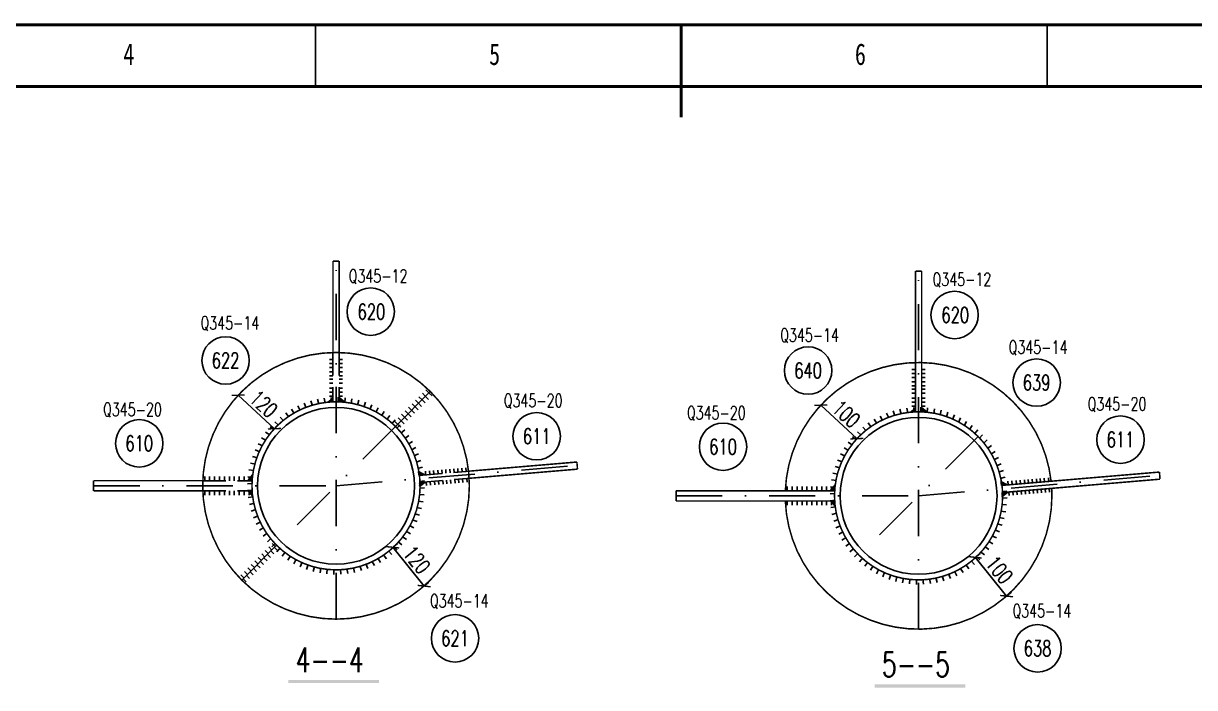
# Model space of a CAD drawing. Extents: x 6045 to 12501, y -14925 to -6998.
# Drawn here: x 7253.7 to 7443.9, y -7280.5 to -7172.7 of the extents above; entities that cross this region are included whole.
import ezdxf
from ezdxf.enums import TextEntityAlignment as Align

# ---------------------------------------------------------------- set-up
doc = ezdxf.new("R2010")
doc.units = 0
doc.header["$LTSCALE"] = 15
doc.header["$MEASUREMENT"] = 0
doc.linetypes.add('DASHDOT', pattern=[1, 0.5, -0.25, 0, -0.25])
doc.linetypes.add('DASHED2', pattern=[0.375, 0.25, -0.125])
doc.layers.get('0').update_dxf_attribs({"linetype": 'CONTINUOUS'})
doc.layers.get('DEFPOINTS').update_dxf_attribs({"linetype": 'CONTINUOUS'})
doc.layers.add('1', color=1, linetype='DASHED2')
doc.layers.add('5', color=3, linetype='DASHDOT')
doc.styles.add('HZ', font='romans.shx', dxfattribs={"width": 0.7, "bigfont": 'fs1.shx'})
doc.styles.add('NCPE_BORDER', font='SIMFANG.TTF', dxfattribs={"width": 0.75, "height": 3.5})
doc.styles.get("Standard").update_dxf_attribs({"font": 'romans.shx', "width": 0.7, "bigfont": 'fs1.shx'})
doc.dimstyles.new('STANDARD$0', dxfattribs={"dimtxt": 2.5, "dimasz": 1.499, "dimexe": 1, "dimexo": 1, "dimgap": 0.5, "dimtad": 1, "dimdec": 0, "dimlfac": 20, "dimzin": 0, "dimdsep": 46, "dimtxsty": 'Standard', "dimblk": 'ARCHTICK', "dimcen": 0.09, "dimclrd": 4, "dimclre": 4, "dimclrt": 6, "dimadec": 0, "dimazin": 0, "dimtfac": 1, "dimtdec": 0, "dimtmove": 2, "dimatfit": 3, "dimldrblk": 'ARCHTICK', "dimfxl": 0, "dimtolj": 1, "dimtzin": 0, "dimarcsym": 0})

# ---------------------------------------------------------------- blocks, each defined once
blk = doc.blocks.new('TKA2')
at = {"color": 3, "lineweight": 50}
for p, q in [((7.12, 428.81), (601.12, 428.81)), ((591.12, 418.81), (32.12, 418.81))]:
    blk.add_line(p, q, dxfattribs=at)
at = {"color": 3}
for p, q in [((244.72, 428.81), (244.72, 418.81)), ((304.12, 428.81), (304.12, 418.81)), ((363.52, 428.81), (363.52, 418.81))]:
    blk.add_line(p, q, dxfattribs=at)
at = {"color": 3, "const_width": 0.5}
blk.add_lwpolyline([(304.12, 428.81), (304.12, 413.81)], dxfattribs=at)
at = {"color": 3, "style": 'NCPE_BORDER', "width": 0.75}
for s, p in [('4', (213.52, 422.31)), ('5', (272.92, 422.31)), ('6', (332.32, 422.31))]:
    blk.add_text(s, height=3.5, dxfattribs=at).set_placement(p)
blk = doc.blocks.new('_ARCHTICK')
at = {"color": 0, "linetype": 'ByBlock', "const_width": 0.15}
blk.add_lwpolyline([(-0.5, -0.5), (0.5, 0.5)], dxfattribs=at)
blk = doc.blocks.new('*D134')
at = {"color": 4, "lineweight": -2}
for p, q in [((7313.78, -7257.66), (7314.45, -7257.11)), ((7313.68, -7257.74), (7318.77, -7264.04)), ((7318.87, -7263.96), (7319.55, -7263.41))]:
    blk.add_line(p, q, dxfattribs=at)
at = {"layer": 'DEFPOINTS', "color": 0}
for p in [(7313, -7258.29), (7318.09, -7264.59), (7318.77, -7264.04)]:
    blk.add_point(p, dxfattribs=at)
at = {"color": 4, "lineweight": -2, "xscale": 1.499, "yscale": 1.499, "zscale": 1.499}
for p, rotation in [((7313.68, -7257.74), 128.9846940024183), ((7318.77, -7264.04), 308.9846940024183)]:
    blk.add_blockref('_ARCHTICK', p, dxfattribs=dict(at, rotation=rotation))
at = {"color": 6, "insert": (7317.59, -7259.79), "char_height": 2.5, "attachment_point": 5, "rotation": 308.9847}
blk.add_mtext('\\A1;120', dxfattribs=at)
blk = doc.blocks.new('*D135')
at = {"color": 4, "lineweight": -2}
blk.add_line((7294.46, -7238.48), (7288.6, -7233.04), dxfattribs=at)
at = {"layer": 'DEFPOINTS', "color": 0}
for p in [(7288.6, -7233.04), (7288.6, -7233.04), (7294.46, -7238.48)]:
    blk.add_point(p, dxfattribs=at)
at = {"color": 4, "lineweight": -2, "xscale": 1.499, "yscale": 1.499, "zscale": 1.499}
for p, rotation in [((7288.6, -7233.04), 137.1592904758717), ((7294.46, -7238.48), 317.1592904758717)]:
    blk.add_blockref('_ARCHTICK', p, dxfattribs=dict(at, rotation=rotation))
at = {"color": 6, "insert": (7292.72, -7234.47), "char_height": 2.5, "attachment_point": 5, "rotation": 317.1593}
blk.add_mtext('\\A1;120', dxfattribs=at)
blk = doc.blocks.new('*D136')
at = {"color": 4, "lineweight": -2}
for p, q in [((7408.37, -7259.29), (7409.05, -7258.74)), ((7408.27, -7259.37), (7413.37, -7265.67)), ((7413.47, -7265.59), (7414.15, -7265.04))]:
    blk.add_line(p, q, dxfattribs=at)
at = {"layer": 'DEFPOINTS', "color": 0}
for p in [(7407.6, -7259.92), (7412.69, -7266.21), (7413.37, -7265.67)]:
    blk.add_point(p, dxfattribs=at)
at = {"color": 4, "lineweight": -2, "xscale": 1.499, "yscale": 1.499, "zscale": 1.499}
for p, rotation in [((7408.27, -7259.37), 128.9846940024183), ((7413.37, -7265.67), 308.9846940024183)]:
    blk.add_blockref('_ARCHTICK', p, dxfattribs=dict(at, rotation=rotation))
at = {"color": 6, "insert": (7412.18, -7261.42), "char_height": 2.5, "attachment_point": 5, "rotation": 308.9847}
blk.add_mtext('\\A1;100', dxfattribs=at)
blk = doc.blocks.new('*D137')
at = {"color": 4, "lineweight": -2}
blk.add_line((7389.06, -7240.1), (7383.2, -7234.66), dxfattribs=at)
at = {"layer": 'DEFPOINTS', "color": 0}
for p in [(7383.2, -7234.66), (7383.2, -7234.66), (7389.06, -7240.1)]:
    blk.add_point(p, dxfattribs=at)
at = {"color": 4, "lineweight": -2, "xscale": 1.499, "yscale": 1.499, "zscale": 1.499}
for p, rotation in [((7383.2, -7234.66), 137.1592904758622), ((7389.06, -7240.1), 317.1592904758622)]:
    blk.add_blockref('_ARCHTICK', p, dxfattribs=dict(at, rotation=rotation))
at = {"color": 6, "insert": (7387.32, -7236.1), "char_height": 2.5, "attachment_point": 5, "rotation": 317.1593}
blk.add_mtext('\\A1;100', dxfattribs=at)

msp = doc.modelspace()

# ---------------------------------------------------------------- hatches: boundary and pattern name
h = msp.add_hatch()
h.set_pattern_fill('ANSI31', color=256, scale=0.207143, style=0)
h.set_pattern_definition([(135, (13011.856705, -4172.789853), (0.01830901486, 0.01830901486), [])])
h.paths.add_polyline_path([(7397.6573891, -7235.7935654), (7398.5732458, -7235.0460323), (7398.5732458, -7235.7432014, 0.0131810316)])
h = msp.add_hatch()
h.set_pattern_fill('ANSI31', color=256, scale=0.207143, style=0)
h.set_pattern_definition([(45, (1786.284072, -4172.789853), (-0.01830901486, 0.01830901486), [])])
h.paths.add_polyline_path([(7400.4833882, -7235.7935654), (7399.5675315, -7235.0460323), (7399.5675315, -7235.7432014, -0.0131810316)])
h = msp.add_hatch()
h.set_pattern_fill('ANSI31', color=256, scale=0.207143, style=0)
h.set_pattern_definition([(135, (4472.560438, -13741.516316), (-0.01830901486, -0.01830901486), [])])
h.paths.add_polyline_path([(7384.7353533, -7248.5575264), (7385.4455595, -7248.5575264, -0.0135052007), (7385.5156458, -7247.6203529)])
h = msp.add_hatch()
h.set_pattern_fill('ANSI31', color=256, scale=0.207143, angle=45, style=0)
h.set_pattern_definition([(90, (1508.575133, -4319.234568), (-0.02589285713, 1e-17), [])])
h.paths.add_polyline_path([(7412.4440075, -7247.0727417, -0.0154939043), (7412.5520109, -7247.6922999), (7413.4408388, -7247.6170778)])
h = msp.add_hatch()
h.set_pattern_fill('ANSI31', color=256, scale=0.207143, angle=45, style=0)
h.set_pattern_definition([(279.6749117, (2084.79434, -11127.863958), (-0.02552458695, -0.0043514953), [])])
h.paths.add_polyline_path([(7412.6474872, -7249.4770651, 0.0154939043), (7412.6498328, -7248.8481679), (7413.5386608, -7248.7729458)])
h = msp.add_hatch()
h.set_pattern_fill('ANSI31', color=256, scale=0.207143, style=0)
h.set_pattern_definition([(225, (4472.560438, -757.25588), (-0.01830901486, 0.01830901486), [])])
h.paths.add_polyline_path([(7384.7353533, -7250.2146693), (7385.4455595, -7250.2146693, 0.0135052007), (7385.5156458, -7251.1518428)])
at = {"layer": '1'}
h = msp.add_hatch(dxfattribs=at)
h.set_pattern_fill('ANSI31', color=256, scale=0.207143, style=0)
h.set_pattern_definition([(135, (4377.963084, -13739.887894), (-0.01830901486, -0.01830901486), [])])
h.paths.add_polyline_path([(7290.1379995, -7246.9291039), (7290.8482057, -7246.9291039, -0.0135052007), (7290.918292, -7245.9919304)])
h = msp.add_hatch(dxfattribs=at)
h.set_pattern_fill('ANSI31', color=256, scale=0.207143, style=0)
h.set_pattern_definition([(225, (4377.963084, -755.627457), (-0.01830901486, 0.01830901486), [])])
h.paths.add_polyline_path([(7290.1379995, -7248.5862468), (7290.8482057, -7248.5862468, 0.0135052007), (7290.918292, -7249.5234203)])

# ---------------------------------------------------------------- linework, layer by layer
for p, q in [((7398.5732458, -7228.8640984), (7397.9932458, -7228.8640984)), ((7398.5732458, -7229.5269556), (7397.9932458, -7229.5269556)), ((7398.5732458, -7230.1898127), (7397.9932458, -7230.1898127)), ((7399.5675315, -7228.8640984), (7400.1475315, -7228.8640984)), ((7399.5675315, -7229.5269556), (7400.1475315, -7229.5269556)), ((7399.5675315, -7230.1898127), (7400.1475315, -7230.1898127)), ((7314.1250424, -7238.1056678), (7319.7818967, -7232.4488135)), ((7319.5697646, -7232.6609456), (7319.0747899, -7232.1659708)), ((7398.5732458, -7230.8526699), (7397.9932458, -7230.8526699)), ((7398.5732458, -7231.515527), (7397.9932458, -7231.515527)), ((7398.5732458, -7232.0544522), (7397.9932458, -7232.0544522)), ((7399.5675315, -7230.8526699), (7400.1475315, -7230.8526699)), ((7399.5675315, -7231.515527), (7400.1475315, -7231.515527)), ((7399.5675315, -7232.0544522), (7400.1475315, -7232.0544522)), ((7299.2884125, -7234.3447176), (7299.6196914, -7235.1041811)), ((7300.3567635, -7233.9792845), (7300.6274344, -7234.7623987)), ((7301.4504927, -7233.6987997), (7301.6588867, -7234.5007365)), ((7302.5628568, -7233.5049926), (7302.7076893, -7234.3208077)), ((7303.6869979, -7233.399058), (7303.7673757, -7234.2237216)), ((7304.8159851, -7233.3816491), (7304.8314128, -7234.2100769)), ((7305.9428579, -7233.4528732), (7305.8932404, -7234.2799576)), ((7307.0606688, -7233.6122911), (7306.9463119, -7234.432933)), ((7308.162526, -7233.85892), (7307.9841349, -7234.6680598)), ((7309.2416363, -7234.1912394), (7309.0003107, -7234.9838884)), ((7317.8727084, -7234.3580019), (7317.3777336, -7233.8630271)), ((7317.8727084, -7234.3580019), (7318.3676831, -7234.8529766)), ((7318.4383938, -7233.7923164), (7317.943419, -7233.2973417)), ((7318.4383938, -7233.7923164), (7318.9333685, -7234.2872912)), ((7319.0040792, -7233.226631), (7318.5091045, -7232.7316563)), ((7319.0040792, -7233.226631), (7319.4990539, -7233.7216058)), ((7319.5697646, -7232.6609456), (7320.0647394, -7233.1559203)), ((7398.5732458, -7232.7173093), (7397.9932458, -7232.7173093)), ((7398.5732458, -7233.5040984), (7397.9932458, -7233.5040984)), ((7398.5732458, -7234.1669556), (7397.9932458, -7234.1669556)), ((7399.5675315, -7232.7173093), (7400.1475315, -7232.7173093)), ((7399.5675315, -7233.5040984), (7400.1475315, -7233.5040984)), ((7399.5675315, -7234.1669556), (7400.1475315, -7234.1669556)), ((7296.3004712, -7235.9256447), (7296.7998901, -7236.5867887)), ((7297.2539949, -7235.320907), (7297.7000015, -7236.0191968)), ((7298.2520264, -7234.792846), (7298.641871, -7235.5239766)), ((7310.2913466, -7234.6072003), (7309.9885744, -7235.3784717)), ((7311.3051851, -7235.1042383), (7310.9428329, -7235.8493769)), ((7312.2769011, -7235.679289), (7311.857203, -7236.3937008)), ((7315.6099667, -7236.6207436), (7315.1149919, -7236.1257688)), ((7316.1756521, -7236.0550581), (7315.6806773, -7235.5600834)), ((7316.1756521, -7236.0550581), (7316.6706268, -7236.5500329)), ((7316.7413375, -7235.4893727), (7316.2463628, -7234.994398)), ((7316.7413375, -7235.4893727), (7317.2363122, -7235.9843475)), ((7317.3070229, -7234.9236873), (7316.8120482, -7234.4287125)), ((7317.3070229, -7234.9236873), (7317.8019977, -7235.418662)), ((7393.8857663, -7235.9731401), (7394.2170452, -7236.7326036)), ((7394.9541173, -7235.607707), (7395.2247882, -7236.3908212)), ((7396.0478465, -7235.3272222), (7396.2562405, -7236.129159)), ((7397.1602106, -7235.1334151), (7397.3050431, -7235.9492302)), ((7398.5732458, -7234.8298127), (7397.9932458, -7234.8298127)), ((7398.2843517, -7235.0274806), (7398.3647295, -7235.8521441)), ((7399.4133389, -7235.0100716), (7399.4287666, -7235.8384994)), ((7399.5675315, -7234.8298127), (7400.1475315, -7234.8298127)), ((7399.5675315, -7235.0460323), (7400.4833882, -7235.7935654)), ((7400.5402117, -7235.0812957), (7400.4905942, -7235.9083802)), ((7401.6580226, -7235.2407136), (7401.5436657, -7236.0613555)), ((7402.7598798, -7235.4873425), (7402.5814887, -7236.2964823)), ((7403.8389901, -7235.8196619), (7403.5976645, -7236.612311)), ((7404.8887004, -7236.2356228), (7404.5859282, -7237.0068943)), ((7293.7641471, -7238.1604118), (7294.404108, -7238.6867012)), ((7294.5501516, -7237.3497873), (7295.1468476, -7237.9246651)), ((7295.3973341, -7236.6033309), (7295.9470862, -7237.2232528)), ((7313.2005036, -7236.3288069), (7312.7260473, -7237.0080873)), ((7314.0702984, -7237.0487876), (7313.544009, -7237.6887485)), ((7314.4785958, -7237.7521144), (7313.9836211, -7237.2571397)), ((7314.8809229, -7237.8347922), (7314.3060451, -7238.4314881)), ((7314.4785958, -7237.7521144), (7314.9735705, -7238.2470892)), ((7315.0442812, -7237.186429), (7314.5493065, -7236.6914542)), ((7315.0442812, -7237.186429), (7315.539256, -7237.6814037)), ((7315.6099667, -7236.6207436), (7316.1049414, -7237.1157183)), ((7390.897825, -7237.5540672), (7391.3972439, -7238.2152112)), ((7391.8513487, -7236.9493295), (7392.2973553, -7237.6476193)), ((7392.8493802, -7236.4212685), (7393.2392248, -7237.1523991)), ((7405.9025389, -7236.7326608), (7405.5401867, -7237.4777995)), ((7406.8742549, -7237.3077115), (7406.4545568, -7238.0221233)), ((7407.7978574, -7237.9572294), (7407.3234011, -7238.6365098)), ((7292.3946485, -7239.9538091), (7293.1090602, -7240.3735072)), ((7293.0441664, -7239.0302066), (7293.7234467, -7239.5046629)), ((7315.6273793, -7238.6819746), (7315.0074574, -7239.2317267)), ((7316.3050655, -7239.5851117), (7315.6439215, -7240.0845306)), ((7388.3615009, -7239.7888343), (7389.0014618, -7240.3151238)), ((7389.1475054, -7238.9782098), (7389.7442014, -7239.5530876)), ((7389.9946879, -7238.2317534), (7390.54444, -7238.8516753)), ((7408.6676522, -7238.6772101), (7408.1413628, -7239.3171711)), ((7409.4782767, -7239.4632147), (7408.9033989, -7240.0599106)), ((7291.3225598, -7241.9393636), (7292.0938312, -7242.2421358)), ((7291.8195978, -7240.9255251), (7292.5647364, -7241.2878773)), ((7316.9098032, -7240.5386354), (7316.2115134, -7240.9846421)), ((7317.4378642, -7241.5366669), (7316.7067337, -7241.9265115)), ((7386.9920023, -7241.5822316), (7387.706414, -7242.0019297)), ((7387.6415202, -7240.6586291), (7388.3208005, -7241.1330854)), ((7410.2247331, -7240.3103971), (7409.6048112, -7240.8601492)), ((7410.9024193, -7241.2135342), (7410.2412753, -7241.7129532)), ((7290.9065989, -7242.9890739), (7291.6992479, -7243.2303995)), ((7317.8859926, -7242.573053), (7317.1265291, -7242.9043319)), ((7318.2514257, -7243.641404), (7317.4683115, -7243.9120749)), ((7385.9199136, -7243.5677861), (7386.691185, -7243.8705583)), ((7386.4169516, -7242.5539476), (7387.1620902, -7242.9162998)), ((7411.507157, -7242.1670579), (7410.8088672, -7242.6130646)), ((7412.035218, -7243.1650894), (7411.3040875, -7243.554934)), ((7290.3276506, -7245.1700414), (7291.1482925, -7245.2843983)), ((7290.5742795, -7244.0681842), (7291.3834193, -7244.2465754)), ((7318.5319105, -7244.7351332), (7317.7299738, -7244.9435273)), ((7385.1716333, -7245.6966067), (7385.9807731, -7245.8749979)), ((7385.5039527, -7244.6174964), (7386.2966017, -7244.858822)), ((7412.4833464, -7244.2014755), (7411.7238829, -7244.5327545)), ((7412.8487795, -7245.2698265), (7412.0656653, -7245.5404974)), ((7290.0970086, -7247.4147251), (7290.9254364, -7247.3992974)), ((7290.1682327, -7246.2878523), (7290.9953171, -7246.3374698)), ((7318.7257176, -7245.8474973), (7317.9099026, -7245.9923298)), ((7318.8316522, -7246.9716384), (7318.0069886, -7247.0520162)), ((7384.7353533, -7248.5575264), (7385.5156458, -7247.6203529)), ((7384.9250044, -7246.7984639), (7385.7456463, -7246.9128208)), ((7413.1292643, -7246.3635557), (7412.3273276, -7246.5719498)), ((7412.4440075, -7247.0727417), (7413.4408388, -7247.6170778)), ((7413.3230714, -7247.4759198), (7412.5072564, -7247.6207523)), ((7413.6253169, -7247.6014653), (7413.5764059, -7247.0235312)), ((7414.2858129, -7247.545567), (7414.2369019, -7246.967633)), ((7414.9463089, -7247.4896687), (7414.8973979, -7246.9117347)), ((7415.6397852, -7247.4309793), (7415.5908742, -7246.8530453)), ((7416.3002812, -7247.3750811), (7416.2513702, -7246.7971471)), ((7416.9277969, -7247.321974), (7416.878886, -7246.74404)), ((7417.5882929, -7247.2660757), (7417.539382, -7246.6881417)), ((7418.2487889, -7247.2101775), (7418.199878, -7246.6322435)), ((7418.8763047, -7247.1570704), (7418.8273937, -7246.5791364)), ((7419.5368007, -7247.1011721), (7419.4878897, -7246.5232381)), ((7420.1972967, -7247.0452739), (7420.1483857, -7246.4673399)), ((7290.1144175, -7248.5437123), (7290.9390811, -7248.4633345)), ((7290.2203521, -7249.6678534), (7291.0361671, -7249.5230209)), ((7318.777837, -7249.2274984), (7317.9507526, -7249.1778809)), ((7318.8490611, -7248.1006256), (7318.0206333, -7248.1160533)), ((7377.7455595, -7248.5575264), (7377.7455595, -7247.8575264)), ((7378.5455595, -7248.5575264), (7378.5455595, -7247.8575264)), ((7379.3455595, -7248.5575264), (7379.3455595, -7247.8575264)), ((7380.1455595, -7248.5575264), (7380.1455595, -7247.8575264)), ((7380.9455595, -7248.5575264), (7380.9455595, -7247.8575264)), ((7381.7455595, -7248.5575264), (7381.7455595, -7247.8575264)), ((7382.5455595, -7248.5575264), (7382.5455595, -7247.8575264)), ((7383.3455595, -7248.5575264), (7383.3455595, -7247.8575264)), ((7384.1455595, -7248.5575264), (7384.1455595, -7247.8575264)), ((7384.6943624, -7249.0431476), (7385.5227902, -7249.0277199)), ((7384.7655865, -7247.9162748), (7385.5926709, -7247.9658923)), ((7384.9455595, -7248.5575264), (7384.9455595, -7247.8575264)), ((7413.429006, -7248.6000609), (7412.6043424, -7248.6804388)), ((7412.6474872, -7249.4770651), (7413.5386608, -7248.7729458)), ((7413.7231388, -7248.7573333), (7413.7720498, -7249.3352673)), ((7414.3836348, -7248.701435), (7414.4325458, -7249.279369)), ((7415.0441309, -7248.6455368), (7415.0930418, -7249.2234708)), ((7415.7376071, -7248.5868474), (7415.7865181, -7249.1647814)), ((7416.3981031, -7248.5309491), (7416.4470141, -7249.1088831)), ((7417.0256189, -7248.477842), (7417.0745298, -7249.055776)), ((7417.6861149, -7248.4219437), (7417.7350259, -7248.9998778)), ((7418.3466109, -7248.3660455), (7418.3955219, -7248.9439795)), ((7418.9741266, -7248.3129384), (7419.0230376, -7248.8908724)), ((7419.6346227, -7248.2570401), (7419.6835336, -7248.8349741)), ((7420.2951187, -7248.2011419), (7420.3440296, -7248.7790759)), ((7290.4141592, -7250.7802175), (7291.2160959, -7250.5718235)), ((7318.3717902, -7251.4471665), (7317.5626504, -7251.2687754)), ((7318.6184191, -7250.3453093), (7317.7977772, -7250.2309524)), ((7377.7455595, -7250.2146693), (7377.7455595, -7250.9146693)), ((7378.5455595, -7250.2146693), (7378.5455595, -7250.9146693)), ((7379.3455595, -7250.2146693), (7379.3455595, -7250.9146693)), ((7380.1455595, -7250.2146693), (7380.1455595, -7250.9146693)), ((7380.9455595, -7250.2146693), (7380.9455595, -7250.9146693)), ((7381.7455595, -7250.2146693), (7381.7455595, -7250.9146693)), ((7382.5455595, -7250.2146693), (7382.5455595, -7250.9146693)), ((7383.3455595, -7250.2146693), (7383.3455595, -7250.9146693)), ((7384.1455595, -7250.2146693), (7384.1455595, -7250.9146693)), ((7384.7117713, -7250.1721349), (7385.5364349, -7250.091757)), ((7384.8177059, -7251.2962759), (7385.6335209, -7251.1514435)), ((7384.9455595, -7250.2146693), (7384.9455595, -7250.9146693)), ((7413.3751908, -7250.8559209), (7412.5481064, -7250.8063034)), ((7413.4464149, -7249.7290481), (7412.6179871, -7249.7444758)), ((7290.694644, -7251.8739467), (7291.4777582, -7251.6032758)), ((7291.0600771, -7252.9422977), (7291.8195406, -7252.6110188)), ((7317.6235099, -7253.5759871), (7316.8522385, -7253.2732149)), ((7318.0394708, -7252.5262768), (7317.2468218, -7252.2849512)), ((7385.011513, -7252.4086401), (7385.8134497, -7252.200246)), ((7385.2919978, -7253.5023692), (7386.075112, -7253.2316983)), ((7412.969144, -7253.075589), (7412.1600042, -7252.8971979)), ((7413.2157729, -7251.9737318), (7412.395131, -7251.8593749)), ((7291.5082055, -7253.9786838), (7292.239336, -7253.5888392)), ((7292.0362665, -7254.9767153), (7292.7345563, -7254.5307087)), ((7316.5514212, -7255.5615416), (7315.8370095, -7255.1418436)), ((7317.1264719, -7254.5898256), (7316.3813333, -7254.2274735)), ((7385.6574309, -7254.5707202), (7386.4168944, -7254.2394413)), ((7386.1055593, -7255.6071063), (7386.8366898, -7255.2172618)), ((7412.2208637, -7255.2044096), (7411.4495923, -7254.9016374)), ((7412.6368246, -7254.1546994), (7411.8441756, -7253.9133737)), ((7292.6410042, -7255.930239), (7293.3021482, -7255.4308201)), ((7293.3186904, -7256.8333761), (7293.9386123, -7256.283624)), ((7294.0651468, -7257.6805586), (7294.6400246, -7257.0838626)), ((7294.6088952, -7257.621815), (7294.1139205, -7257.1268402)), ((7315.1819226, -7257.354939), (7314.5419617, -7256.8286495)), ((7315.9019033, -7256.4851441), (7315.2226229, -7256.0106878)), ((7386.6336203, -7256.6051378), (7387.3319101, -7256.1591312)), ((7387.238358, -7257.5586615), (7387.899502, -7257.0592426)), ((7411.148775, -7257.1899641), (7410.4343633, -7256.7702661)), ((7411.7238257, -7256.2182481), (7410.9786871, -7255.855896)), ((7294.8210273, -7257.4096829), (7289.164173, -7263.0665372)), ((7292.911839, -7259.3188712), (7292.4168642, -7258.8238965)), ((7293.4775244, -7258.7531858), (7292.9825497, -7258.2582111)), ((7293.336103, -7258.8946072), (7293.8310778, -7259.3895819)), ((7294.0432098, -7258.1875004), (7293.5482351, -7257.6925256)), ((7293.9017885, -7258.3289217), (7294.3967632, -7258.8238965)), ((7294.4674739, -7257.7632363), (7294.9624486, -7258.2582111)), ((7294.8757713, -7258.4665631), (7295.4020607, -7257.8266022)), ((7295.7455661, -7259.1865438), (7296.2200224, -7258.5072635)), ((7312.6455985, -7259.589706), (7312.1461796, -7258.928562)), ((7313.5487356, -7258.9120198), (7312.9989835, -7258.2920979)), ((7314.3959181, -7258.1655634), (7313.7992221, -7257.5906856)), ((7387.9160442, -7258.4617987), (7388.5359661, -7257.9120465)), ((7388.6625006, -7259.3089811), (7389.2373784, -7258.7122851)), ((7409.7792764, -7258.9833615), (7409.1393155, -7258.457072)), ((7410.4992571, -7258.1135667), (7409.8199768, -7257.6391103)), ((7291.2147827, -7261.0159275), (7290.719808, -7260.5209528)), ((7291.7804681, -7260.4502421), (7291.2854934, -7259.9552673)), ((7291.6390468, -7260.5916634), (7292.1340215, -7261.0866382)), ((7292.3461535, -7259.8845567), (7291.8511788, -7259.3895819)), ((7292.2047322, -7260.025978), (7292.6997069, -7260.5209528)), ((7292.7704176, -7259.4602926), (7293.2653924, -7259.9552673)), ((7296.6691686, -7259.8360617), (7297.0888667, -7259.12165)), ((7297.6408846, -7260.4111124), (7298.0032367, -7259.6659738)), ((7298.6547231, -7260.9081504), (7298.9574953, -7260.136879)), ((7299.7044334, -7261.3241113), (7299.945759, -7260.5314623)), ((7300.7835437, -7261.6564307), (7300.9619348, -7260.8472909)), ((7308.5893062, -7261.5360662), (7308.3186353, -7260.752952)), ((7309.6576572, -7261.1706331), (7309.3263783, -7260.4111696)), ((7310.6940433, -7260.7225047), (7310.3041987, -7259.9913742)), ((7311.6920748, -7260.1944437), (7311.2460682, -7259.4961539)), ((7389.4731251, -7260.0949856), (7389.9994145, -7259.4550247)), ((7390.3429199, -7260.8149663), (7390.8173762, -7260.135686)), ((7391.2665224, -7261.4644842), (7391.6862205, -7260.7500725)), ((7407.2429523, -7261.2181285), (7406.7435334, -7260.5569845)), ((7408.1460894, -7260.5404424), (7407.5963373, -7259.9205204)), ((7408.9932719, -7259.793986), (7408.3965759, -7259.2191081)), ((7289.5177264, -7262.7129838), (7289.0227517, -7262.218009)), ((7289.3763051, -7262.8544051), (7289.8712798, -7263.3493799)), ((7290.0834118, -7262.1472984), (7289.5884371, -7261.6523236)), ((7289.9419905, -7262.2887197), (7290.4369652, -7262.7836945)), ((7290.6490973, -7261.5816129), (7290.1541225, -7261.0866382)), ((7290.5076759, -7261.7230343), (7291.0026507, -7262.218009)), ((7291.0733613, -7261.1573489), (7291.5683361, -7261.6523236)), ((7301.8854009, -7261.9030596), (7301.9997578, -7261.0824177)), ((7303.0032118, -7262.0624775), (7303.0528293, -7261.2353931)), ((7304.1300846, -7262.1337016), (7304.1146569, -7261.3052738)), ((7305.2590718, -7262.1162927), (7305.178694, -7261.2916291)), ((7306.3832129, -7262.0103581), (7306.2383804, -7261.1945431)), ((7307.495577, -7261.816551), (7307.2871829, -7261.0146143)), ((7392.2382384, -7262.0395349), (7392.6005906, -7261.2943963)), ((7393.2520769, -7262.5365729), (7393.5548491, -7261.7653015)), ((7394.3017872, -7262.9525339), (7394.5431128, -7262.1598848)), ((7395.3808975, -7263.2848532), (7395.5592886, -7262.4757134)), ((7396.4827547, -7263.5314821), (7396.5971116, -7262.7108402)), ((7397.6005656, -7263.6909001), (7397.6501831, -7262.8638156)), ((7400.9805667, -7263.6387806), (7400.8357342, -7262.8229656)), ((7402.0929308, -7263.4449735), (7401.8845367, -7262.6430368)), ((7403.18666, -7263.1644888), (7402.9159891, -7262.3813745)), ((7404.255011, -7262.7990557), (7403.9237321, -7262.0395921)), ((7405.2913971, -7262.3509272), (7404.9015525, -7261.6197967)), ((7406.2894286, -7261.8228663), (7405.843422, -7261.1245764)), ((7398.7274384, -7263.7621241), (7398.7120107, -7262.9336963)), ((7399.8564256, -7263.7447152), (7399.7760478, -7262.9200516))]:
    msp.add_line(p, q)
at = {"const_width": 0.25}
for points in [[(7303.975892, -7211.260378), (7304.9701777, -7211.260378)], [(7303.975892, -7211.260378), (7303.975892, -7226.2634077)], [(7304.9701777, -7211.260378), (7304.9701777, -7226.2560599)], [(7398.5732458, -7212.8888005), (7398.5732458, -7229.1126699)], [(7398.5732458, -7212.8888005), (7399.5675315, -7212.8888005)], [(7399.5675315, -7212.8888005), (7399.5675315, -7229.1126699)], [(7398.5732458, -7229.1126699), (7398.5732458, -7235.7432014)], [(7399.5675315, -7229.1126699), (7399.5675315, -7235.7432014)], [(7325.5999429, -7245.4168514), (7343.5868613, -7243.8946055)], [(7343.5868613, -7243.8946055), (7343.6846833, -7245.0504735)], [(7325.6977649, -7246.5727194), (7343.6846833, -7245.0504735)], [(7419.1635049, -7247.1327644), (7438.1842151, -7245.523028)], [(7438.1842151, -7245.523028), (7438.2820371, -7246.678896)], [(7265.0968967, -7248.5862468), (7265.0968967, -7246.9291039)], [(7265.0968967, -7246.9291039), (7283.0534923, -7246.9291039)], [(7412.5520109, -7247.6922999), (7419.1635049, -7247.1327644)], [(7419.2613268, -7248.2886324), (7438.2820371, -7246.678896)], [(7265.0968967, -7248.5862468), (7283.0452942, -7248.5862468)], [(7359.6942505, -7250.2146693), (7359.6942505, -7248.5575264)], [(7359.6942505, -7248.5575264), (7378.8115389, -7248.5575264)], [(7378.8115389, -7248.5575264), (7385.4455595, -7248.5575264)], [(7412.6498328, -7248.8481679), (7419.2613268, -7248.2886324)], [(7359.6942505, -7250.2146693), (7378.8115389, -7250.2146693)], [(7378.8115389, -7250.2146693), (7385.4455595, -7250.2146693)]]:
    msp.add_lwpolyline(points, dxfattribs=at)
msp.add_lwpolyline([(7326.1230348, -7247.7576754, 0.25, 0.25, 1), (7282.8230348, -7247.7576754, 0.25, 0.25, 1)], format="xyseb", close=True)
for points in [[(7420.5898313, -7247.0120534, 0.9285357339), (7377.4362497, -7248.5575264)], [(7377.4362497, -7250.2146693, 0.9810405922), (7420.7203886, -7249.3860979, 0.0140735422), (7420.6860974, -7248.1680531, 0.0140735422)]]:
    msp.add_lwpolyline(points, format="xyb", dxfattribs=at)
for points in [[(7318.1230348, -7247.7576754, 1), (7290.8230348, -7247.7576754, 1)], [(7412.7203886, -7249.3860979, 1), (7385.4203886, -7249.3860979, 1)]]:
    msp.add_lwpolyline(points, format="xyb", close=True, dxfattribs=at)
for centre, radius in [((7310.1131742, -7219.4737496), 3.85), ((7404.9157519, -7220.0181084), 3.85), ((7286.541902, -7227.4047197), 3.85), ((7381.1392558, -7229.0331422), 3.85), ((7418.2430421, -7230.9988654), 3.85), ((7304.4730348, -7247.7576754), 12.7386585), ((7337.060556, -7239.7127729), 3.85), ((7272.5178881, -7240.8635875), 3.85), ((7367.3204658, -7241.4079463), 3.85), ((7399.0703886, -7249.3860979), 12.7386585), ((7431.8631338, -7240.2571317), 3.85), ((7323.8002185, -7272.5230827), 3.85), ((7418.3975723, -7274.1515053), 3.85)]:
    msp.add_circle(centre, radius)
for points in [[(7296.7395574, -7279.3063477), (7296.7395574, -7279.8063477), (7311.4636175, -7279.3063477), (7311.4636175, -7279.8063477)], [(7391.9365399, -7280.0228286), (7391.9365399, -7280.5228286), (7406.6606, -7280.0228286), (7406.6606, -7280.5228286)]]:
    msp.add_trace(points)
at = {"layer": '1'}
for p, q in [((7303.975892, -7226.113384), (7303.975892, -7234.1147788)), ((7304.9701777, -7226.113384), (7304.9701777, -7234.1147788)), ((7303.975892, -7227.2356759), (7303.395892, -7227.2356759)), ((7303.975892, -7227.8985331), (7303.395892, -7227.8985331)), ((7303.975892, -7228.5613902), (7303.395892, -7228.5613902)), ((7304.9701777, -7227.2356759), (7305.5501777, -7227.2356759)), ((7304.9701777, -7227.8985331), (7305.5501777, -7227.8985331)), ((7304.9701777, -7228.5613902), (7305.5501777, -7228.5613902)), ((7303.975892, -7229.2242473), (7303.395892, -7229.2242473)), ((7303.975892, -7229.8871045), (7303.395892, -7229.8871045)), ((7303.975892, -7230.4260296), (7303.395892, -7230.4260296)), ((7304.9701777, -7229.2242473), (7305.5501777, -7229.2242473)), ((7304.9701777, -7229.8871045), (7305.5501777, -7229.8871045)), ((7304.9701777, -7230.4260296), (7305.5501777, -7230.4260296)), ((7303.975892, -7231.0888868), (7303.395892, -7231.0888868)), ((7303.975892, -7231.8756759), (7303.395892, -7231.8756759)), ((7304.9701777, -7231.0888868), (7305.5501777, -7231.0888868)), ((7304.9701777, -7231.8756759), (7305.5501777, -7231.8756759)), ((7303.0707801, -7234.1642708), (7303.0664315, -7234.1599222)), ((7303.1046898, -7234.1615625), (7303.0865933, -7234.143466)), ((7303.1386615, -7234.1589161), (7303.1067551, -7234.1270097)), ((7303.1726954, -7234.156332), (7303.1269168, -7234.1105534)), ((7303.2067918, -7234.1538104), (7303.1470786, -7234.0940971)), ((7303.2409512, -7234.1513517), (7303.1672403, -7234.0776409)), ((7303.2751737, -7234.1489563), (7303.1874021, -7234.0611846)), ((7303.3094598, -7234.1466243), (7303.2075639, -7234.0447283)), ((7303.3438098, -7234.1443562), (7303.2277256, -7234.0282721)), ((7303.3782239, -7234.1421524), (7303.2478874, -7234.0118158)), ((7303.4127026, -7234.140013), (7303.2680491, -7233.9953595)), ((7303.4472462, -7234.1379385), (7303.2882109, -7233.9789033)), ((7303.4818549, -7234.1359293), (7303.3083727, -7233.962447)), ((7303.5165293, -7234.1339856), (7303.3285344, -7233.9459907)), ((7303.5512695, -7234.1321078), (7303.3486962, -7233.9295345)), ((7303.586076, -7234.1302963), (7303.3688579, -7233.9130782)), ((7303.6209492, -7234.1285514), (7303.3890197, -7233.8966219)), ((7303.975892, -7232.5385331), (7303.395892, -7232.5385331)), ((7303.975892, -7233.2013902), (7303.395892, -7233.2013902)), ((7303.6558893, -7234.1268735), (7303.4091815, -7233.8801657)), ((7303.6908968, -7234.125263), (7303.4293432, -7233.8637094)), ((7303.7259721, -7234.1237202), (7303.449505, -7233.8472531)), ((7303.7611154, -7234.1222455), (7303.4696667, -7233.8307968)), ((7303.7963273, -7234.1208393), (7303.4898285, -7233.8143406)), ((7303.831608, -7234.119502), (7303.5099903, -7233.7978843)), ((7303.866958, -7234.118234), (7303.530152, -7233.781428)), ((7303.9023776, -7234.1170356), (7303.5503138, -7233.7649718)), ((7303.9378674, -7234.1159073), (7303.5704756, -7233.7485155)), ((7303.9734275, -7234.1148495), (7303.5906373, -7233.7320592)), ((7303.975892, -7234.0806959), (7303.6107991, -7233.715603)), ((7303.975892, -7234.0440778), (7303.6309608, -7233.6991467)), ((7303.975892, -7234.0074598), (7303.6511226, -7233.6826904)), ((7303.975892, -7233.9708418), (7303.6712844, -7233.6662342)), ((7303.975892, -7233.9342238), (7303.6914461, -7233.6497779)), ((7303.975892, -7233.8976057), (7303.7116079, -7233.6333216)), ((7303.975892, -7233.8609877), (7303.7317696, -7233.6168653)), ((7303.975892, -7233.8243697), (7303.7519314, -7233.6004091)), ((7303.975892, -7233.7877516), (7303.7720932, -7233.5839528)), ((7303.975892, -7233.7511336), (7303.7922549, -7233.5674965)), ((7303.975892, -7233.7145156), (7303.8124167, -7233.5510403)), ((7303.975892, -7233.6778976), (7303.8325784, -7233.534584)), ((7303.975892, -7233.6412795), (7303.8527402, -7233.5181277)), ((7303.975892, -7233.6046615), (7303.872902, -7233.5016715)), ((7303.975892, -7233.5680435), (7303.8930637, -7233.4852152)), ((7303.975892, -7233.5314254), (7303.9132255, -7233.4687589)), ((7303.975892, -7233.4948074), (7303.9333872, -7233.4523027)), ((7303.975892, -7233.4581894), (7303.953549, -7233.4358464)), ((7303.975892, -7233.4215713), (7303.9737108, -7233.4193901)), ((7304.9701777, -7232.5385331), (7305.5501777, -7232.5385331)), ((7304.9701777, -7233.2013902), (7305.5501777, -7233.2013902)), ((7304.9701777, -7233.4176098), (7305.8860344, -7234.1651429)), ((7304.9701777, -7233.4215713), (7304.9723589, -7233.4193901)), ((7304.9701777, -7233.4581894), (7304.9925207, -7233.4358464)), ((7304.9701777, -7233.4948074), (7305.0126825, -7233.4523027)), ((7304.9701777, -7233.5314254), (7305.0328442, -7233.4687589)), ((7304.9701777, -7233.5680435), (7305.053006, -7233.4852152)), ((7304.9701777, -7233.6046615), (7305.0731677, -7233.5016715)), ((7304.9701777, -7233.6412795), (7305.0933295, -7233.5181277)), ((7304.9701777, -7233.6778976), (7305.1134913, -7233.534584)), ((7304.9701777, -7233.7145156), (7305.133653, -7233.5510403)), ((7304.9701777, -7233.7511336), (7305.1538148, -7233.5674965)), ((7304.9701777, -7233.7877516), (7305.1739765, -7233.5839528)), ((7304.9701777, -7233.8243697), (7305.1941383, -7233.6004091)), ((7304.9701777, -7233.8609877), (7305.2143001, -7233.6168653)), ((7304.9701777, -7233.8976057), (7305.2344618, -7233.6333216)), ((7304.9701777, -7233.9342238), (7305.2546236, -7233.6497779)), ((7304.9701777, -7233.9708418), (7305.2747853, -7233.6662342)), ((7304.9701777, -7234.0074598), (7305.2949471, -7233.6826904)), ((7304.9701777, -7234.0440778), (7305.3151089, -7233.6991467)), ((7304.9701777, -7234.0806959), (7305.3352706, -7233.715603)), ((7304.9726421, -7234.1148495), (7305.3554324, -7233.7320592)), ((7305.0082023, -7234.1159073), (7305.3755941, -7233.7485155)), ((7305.043692, -7234.1170356), (7305.3957559, -7233.7649718)), ((7305.0791117, -7234.118234), (7305.4159177, -7233.781428)), ((7305.1144617, -7234.119502), (7305.4360794, -7233.7978843)), ((7305.1497424, -7234.1208393), (7305.4562412, -7233.8143406)), ((7305.1849543, -7234.1222455), (7305.4764029, -7233.8307968)), ((7305.2200976, -7234.1237202), (7305.4965647, -7233.8472531)), ((7305.2551729, -7234.125263), (7305.5167265, -7233.8637094)), ((7305.2901804, -7234.1268735), (7305.5368882, -7233.8801657)), ((7305.3251205, -7234.1285514), (7305.55705, -7233.8966219)), ((7305.3599937, -7234.1302963), (7305.5772117, -7233.9130782)), ((7305.3948002, -7234.1321078), (7305.5973735, -7233.9295345)), ((7305.4295404, -7234.1339856), (7305.6175353, -7233.9459907)), ((7305.4642148, -7234.1359293), (7305.637697, -7233.962447)), ((7305.4988235, -7234.1379385), (7305.6578588, -7233.9789033)), ((7305.5333671, -7234.140013), (7305.6780206, -7233.9953595)), ((7305.5678458, -7234.1421524), (7305.6981823, -7234.0118158)), ((7305.6022599, -7234.1443562), (7305.7183441, -7234.0282721)), ((7305.6366099, -7234.1466243), (7305.7385058, -7234.0447283)), ((7305.6708959, -7234.1489563), (7305.7586676, -7234.0611846)), ((7305.7051185, -7234.1513517), (7305.7788294, -7234.0776409)), ((7305.7392779, -7234.1538104), (7305.7989911, -7234.0940971)), ((7305.7733743, -7234.156332), (7305.8191529, -7234.1105534)), ((7305.8074082, -7234.1589161), (7305.8393146, -7234.1270097)), ((7305.8413799, -7234.1615625), (7305.8594764, -7234.143466)), ((7305.8752896, -7234.1642708), (7305.8796382, -7234.1599222)), ((7317.8466537, -7245.4443192), (7318.843485, -7245.9886552)), ((7317.8599182, -7245.5096575), (7317.8599182, -7245.4515624)), ((7317.8858111, -7245.6441027), (7317.8858111, -7245.4657017)), ((7317.9117039, -7245.7894956), (7317.9117039, -7245.4798409)), ((7317.9375968, -7245.9489187), (7317.9375968, -7245.4939801)), ((7317.9546571, -7246.0638774), (7325.5999429, -7245.4168514)), ((7317.9634896, -7246.0631299), (7317.9634896, -7245.5081193)), ((7317.9893825, -7246.0609386), (7317.9893825, -7245.5222585)), ((7318.0152753, -7246.0587472), (7318.0152753, -7245.5363978)), ((7318.0411682, -7246.0565559), (7318.0411682, -7245.550537)), ((7318.0670611, -7246.0543646), (7318.0670611, -7245.5646762)), ((7318.0929539, -7246.0521732), (7318.0929539, -7245.5788154)), ((7318.1188468, -7246.0499819), (7318.1188468, -7245.5929546)), ((7318.1447396, -7246.0477906), (7318.1447396, -7245.6070939)), ((7318.1706325, -7246.0455992), (7318.1706325, -7245.6212331)), ((7318.1965253, -7246.0434079), (7318.1965253, -7245.6353723)), ((7318.2224182, -7246.0412166), (7318.2224182, -7245.6495115)), ((7318.2483111, -7246.0390252), (7318.2483111, -7245.6636507)), ((7318.2742039, -7246.0368339), (7318.2742039, -7245.6777899)), ((7318.3000968, -7246.0346426), (7318.3000968, -7245.6919292)), ((7318.3259896, -7246.0324513), (7318.3259896, -7245.7060684)), ((7318.3518825, -7246.0302599), (7318.3518825, -7245.7202076)), ((7318.3777753, -7246.0280686), (7318.3777753, -7245.7343468)), ((7318.4036682, -7246.0258773), (7318.4036682, -7245.748486)), ((7318.4295611, -7246.0236859), (7318.4295611, -7245.7626253)), ((7318.4554539, -7246.0214946), (7318.4554539, -7245.7767645)), ((7318.4813468, -7246.0193033), (7318.4813468, -7245.7909037)), ((7319.0279631, -7245.9730427), (7318.9790521, -7245.3951087)), ((7319.6884591, -7245.9171445), (7319.6395481, -7245.3392105)), ((7320.3489551, -7245.8612462), (7320.3000441, -7245.2833122)), ((7321.0424314, -7245.8025568), (7320.9935204, -7245.2246228)), ((7321.7029274, -7245.7466586), (7321.6540164, -7245.1687246)), ((7322.3304431, -7245.6935515), (7322.2815322, -7245.1156175)), ((7322.9909391, -7245.6376532), (7322.9420282, -7245.0597192)), ((7323.6514351, -7245.581755), (7323.6025242, -7245.003821)), ((7324.2789509, -7245.5286479), (7324.2300399, -7244.9507139)), ((7324.9394469, -7245.4727496), (7324.8905359, -7244.8948156)), ((7325.5999429, -7245.4168514), (7325.5510319, -7244.8389173)), ((7282.8388959, -7246.9291039), (7290.8482057, -7246.9291039)), ((7283.1482057, -7246.9291039), (7283.1482057, -7246.2291039)), ((7283.9482057, -7246.9291039), (7283.9482057, -7246.2291039)), ((7284.7482057, -7246.9291039), (7284.7482057, -7246.2291039)), ((7285.5482057, -7246.9291039), (7285.5482057, -7246.2291039)), ((7286.3482057, -7246.9291039), (7286.3482057, -7246.2291039)), ((7287.1482057, -7246.9291039), (7287.1482057, -7246.2291039)), ((7287.9482057, -7246.9291039), (7287.9482057, -7246.2291039)), ((7288.7482057, -7246.9291039), (7288.7482057, -7246.2291039)), ((7289.5482057, -7246.9291039), (7289.5482057, -7246.2291039)), ((7290.1379995, -7246.9291039), (7290.918292, -7245.9919304)), ((7290.3482057, -7246.9291039), (7290.3482057, -7246.2291039)), ((7318.0501333, -7247.8486426), (7318.941307, -7247.1445233)), ((7318.052479, -7247.2197454), (7325.6977649, -7246.5727194)), ((7318.0549811, -7247.3359362), (7318.131437, -7247.7844043)), ((7318.0551586, -7247.6451198), (7318.0851403, -7247.8209835)), ((7318.0562488, -7247.4974434), (7318.1082886, -7247.8026939)), ((7318.0613116, -7247.2189979), (7318.1545854, -7247.7661147)), ((7318.0872044, -7247.2168066), (7318.1777338, -7247.747825)), ((7318.1130973, -7247.2146152), (7318.2008822, -7247.7295354)), ((7318.1389901, -7247.2124239), (7318.2240305, -7247.7112458)), ((7318.164883, -7247.2102326), (7318.2471789, -7247.6929562)), ((7318.1907759, -7247.2080413), (7318.2703273, -7247.6746666)), ((7318.2166687, -7247.2058499), (7318.2934757, -7247.656377)), ((7318.2425616, -7247.2036586), (7318.3166241, -7247.6380874)), ((7318.2684544, -7247.2014673), (7318.3397724, -7247.6197977)), ((7318.2943473, -7247.1992759), (7318.3629208, -7247.6015081)), ((7318.3202401, -7247.1970846), (7318.3860692, -7247.5832185)), ((7318.346133, -7247.1948933), (7318.4092176, -7247.5649289)), ((7318.3720259, -7247.1927019), (7318.432366, -7247.5466393)), ((7318.3979187, -7247.1905106), (7318.4555144, -7247.5283497)), ((7318.4238116, -7247.1883193), (7318.4786627, -7247.51006)), ((7318.4497044, -7247.1861279), (7318.5018111, -7247.4917704)), ((7318.4755973, -7247.1839366), (7318.5249595, -7247.4734808)), ((7318.5014901, -7247.1817453), (7318.5481079, -7247.4551912)), ((7318.5072396, -7246.0171119), (7318.5072396, -7245.8050429)), ((7318.527383, -7247.1795539), (7318.5712563, -7247.4369016)), ((7318.5331325, -7246.0149206), (7318.5331325, -7245.8191821)), ((7318.5532759, -7247.1773626), (7318.5944046, -7247.418612)), ((7318.5590253, -7246.0127293), (7318.5590253, -7245.8333214)), ((7318.5791687, -7247.1751713), (7318.617553, -7247.4003224)), ((7318.5849182, -7246.0105379), (7318.5849182, -7245.8474606)), ((7318.6050616, -7247.17298), (7318.6407014, -7247.3820327)), ((7318.6108111, -7246.0083466), (7318.6108111, -7245.8615998)), ((7318.6309544, -7247.1707886), (7318.6638498, -7247.3637431)), ((7318.6367039, -7246.0061553), (7318.6367039, -7245.875739)), ((7318.6568473, -7247.1685973), (7318.6869982, -7247.3454535)), ((7318.6625968, -7246.003964), (7318.6625968, -7245.8898782)), ((7318.6827401, -7247.166406), (7318.7101465, -7247.3271639)), ((7318.6884896, -7246.0017726), (7318.6884896, -7245.9040175)), ((7318.708633, -7247.1642146), (7318.7332949, -7247.3088743)), ((7318.7143825, -7245.9995813), (7318.7143825, -7245.9181567)), ((7318.7345259, -7247.1620233), (7318.7564433, -7247.2905847)), ((7318.7402753, -7245.99739), (7318.7402753, -7245.9322959)), ((7318.7604187, -7247.159832), (7318.7795917, -7247.272295)), ((7318.7661682, -7245.9951986), (7318.7661682, -7245.9464351)), ((7318.7863116, -7247.1576406), (7318.8027401, -7247.2540054)), ((7318.7920611, -7245.9930073), (7318.7920611, -7245.9605743)), ((7318.8122044, -7247.1554493), (7318.8258885, -7247.2357158)), ((7318.8179539, -7245.990816), (7318.8179539, -7245.9747136)), ((7318.8380973, -7247.153258), (7318.8490368, -7247.2174262)), ((7318.8639901, -7247.1510666), (7318.8721852, -7247.1991366)), ((7318.889883, -7247.1488753), (7318.8953336, -7247.180847)), ((7318.9157759, -7247.146684), (7318.918482, -7247.1625574)), ((7319.125785, -7247.1289108), (7319.174696, -7247.7068448)), ((7319.786281, -7247.0730125), (7319.835192, -7247.6509465)), ((7320.446777, -7247.0171142), (7320.495688, -7247.5950483)), ((7321.1402533, -7246.9584248), (7321.1891643, -7247.5363589)), ((7321.8007493, -7246.9025266), (7321.8496603, -7247.4804606)), ((7322.4282651, -7246.8494195), (7322.477176, -7247.4273535)), ((7323.0887611, -7246.7935212), (7323.1376721, -7247.3714552)), ((7323.7492571, -7246.737623), (7323.7981681, -7247.315557)), ((7324.3767728, -7246.6845159), (7324.4256838, -7247.2624499)), ((7325.0372688, -7246.6286176), (7325.0861798, -7247.2065516)), ((7325.6977649, -7246.5727194), (7325.7466758, -7247.1506534)), ((7282.8388959, -7248.5862468), (7290.8482057, -7248.5862468)), ((7283.1482057, -7248.5862468), (7283.1482057, -7249.2862468)), ((7283.9482057, -7248.5862468), (7283.9482057, -7249.2862468)), ((7284.7482057, -7248.5862468), (7284.7482057, -7249.2862468)), ((7285.5482057, -7248.5862468), (7285.5482057, -7249.2862468)), ((7286.3482057, -7248.5862468), (7286.3482057, -7249.2862468)), ((7287.1482057, -7248.5862468), (7287.1482057, -7249.2862468)), ((7287.9482057, -7248.5862468), (7287.9482057, -7249.2862468)), ((7288.7482057, -7248.5862468), (7288.7482057, -7249.2862468)), ((7289.5482057, -7248.5862468), (7289.5482057, -7249.2862468)), ((7290.3482057, -7248.5862468), (7290.3482057, -7249.2862468)), ((7318.0522285, -7247.7820043), (7318.0619919, -7247.8392731))]:
    msp.add_line(p, q, dxfattribs=at)
at = {"layer": '5'}
for p, q in [((7304.4730348, -7269.4076754), (7304.4730348, -7211.260378)), ((7399.0703886, -7271.0360979), (7399.0703886, -7212.8888005)), ((7314.1250424, -7238.1056678), (7294.8210273, -7257.4096829)), ((7408.7223962, -7239.7340903), (7389.4183811, -7259.0381054)), ((7304.4730348, -7247.7576754), (7343.6333157, -7244.4435126)), ((7399.0703886, -7249.3860979), (7438.2306695, -7246.0719351)), ((7265.0968967, -7247.7576754), (7304.4730348, -7247.7576754)), ((7359.6942505, -7249.3860979), (7399.0703886, -7249.3860979))]:
    msp.add_line(p, q, dxfattribs=at)

# ---------------------------------------------------------------- block references
msp.add_blockref('TKA2', (7056.4134844, -7601.7278372))

# ---------------------------------------------------------------- texts
at = {"width": 0.7}
for s, p in [('Q345-12', (7306.5341338, -7214.7615142)), ('Q345-12', (7401.3367115, -7215.305873)), ('Q345-14', (7282.4635203, -7222.3850161)), ('Q345-14', (7376.5988141, -7224.3596482)), ('Q345-14', (7413.7026003, -7226.3253713)), ('Q345-20', (7266.6491407, -7236.4229685)), ('Q345-20', (7331.7161245, -7234.9963728)), ('Q345-20', (7426.5187023, -7235.5407316)), ('Q345-20', (7361.4517184, -7236.9673273)), ('Q345-14', (7319.7218368, -7267.5033791)), ('Q345-14', (7414.3191906, -7269.1318016))]:
    msp.add_text(s, height=2.15, dxfattribs=at).set_placement(p)
for s, p in [('620', (7310.2237398, -7219.4737496)), ('620', (7405.0263175, -7220.0181084)), ('622', (7286.541952, -7227.4047197)), ('640', (7381.1393058, -7229.0331422)), ('639', (7418.2430921, -7230.9988654)), ('610', (7272.5179381, -7240.8635875)), ('611', (7337.060606, -7239.7127729)), ('611', (7431.8631838, -7240.2571317)), ('610', (7367.3205158, -7241.4079463)), ('621', (7323.8002685, -7272.5230827)), ('638', (7418.3976223, -7274.1515053))]:
    msp.add_text(s, height=2.5, dxfattribs=at).set_placement(p, align=Align.MIDDLE_CENTER)
at = {"style": 'HZ', "width": 0.7}
for s, p in [('4--4', (7297.9290305, -7278.0376364)), ('5--5', (7393.126013, -7278.7541173))]:
    msp.add_text(s, height=4, dxfattribs=at).set_placement(p)

# ---------------------------------------------------------------- dimensions: what is measured, and where the dimension line sits
for p1, p2, distance, text, picture, middle in [((7294.4642143, -7238.4761878), (7288.5982389, -7233.0364881), 0, '120', '*D135', (7292.7211609, -7234.4731558)), ((7389.0615681, -7240.1046103), (7383.1955927, -7234.6649106), 0, '100', '*D137', (7387.3185147, -7236.1015784)), ((7312.9989835, -7258.2920979), (7318.0933261, -7264.5865246), 0.8729969, '120', '*D134', (7317.5850471, -7259.7891504)), ((7407.5963373, -7259.9205204), (7412.6906799, -7266.2149471), 0.8729969, '100', '*D136', (7412.1824009, -7261.4175729))]:
    dim = msp.add_aligned_dim(p1=p1, p2=p2, distance=distance, text=text, dimstyle='STANDARD$0', override={"dimdec": 0, "dimlfac": 20, "dimtdec": 0})
    dim.commit()
    dim.dimension.update_dxf_attribs({"geometry": picture, "text_midpoint": middle})

doc.saveas('drawing.dxf')
